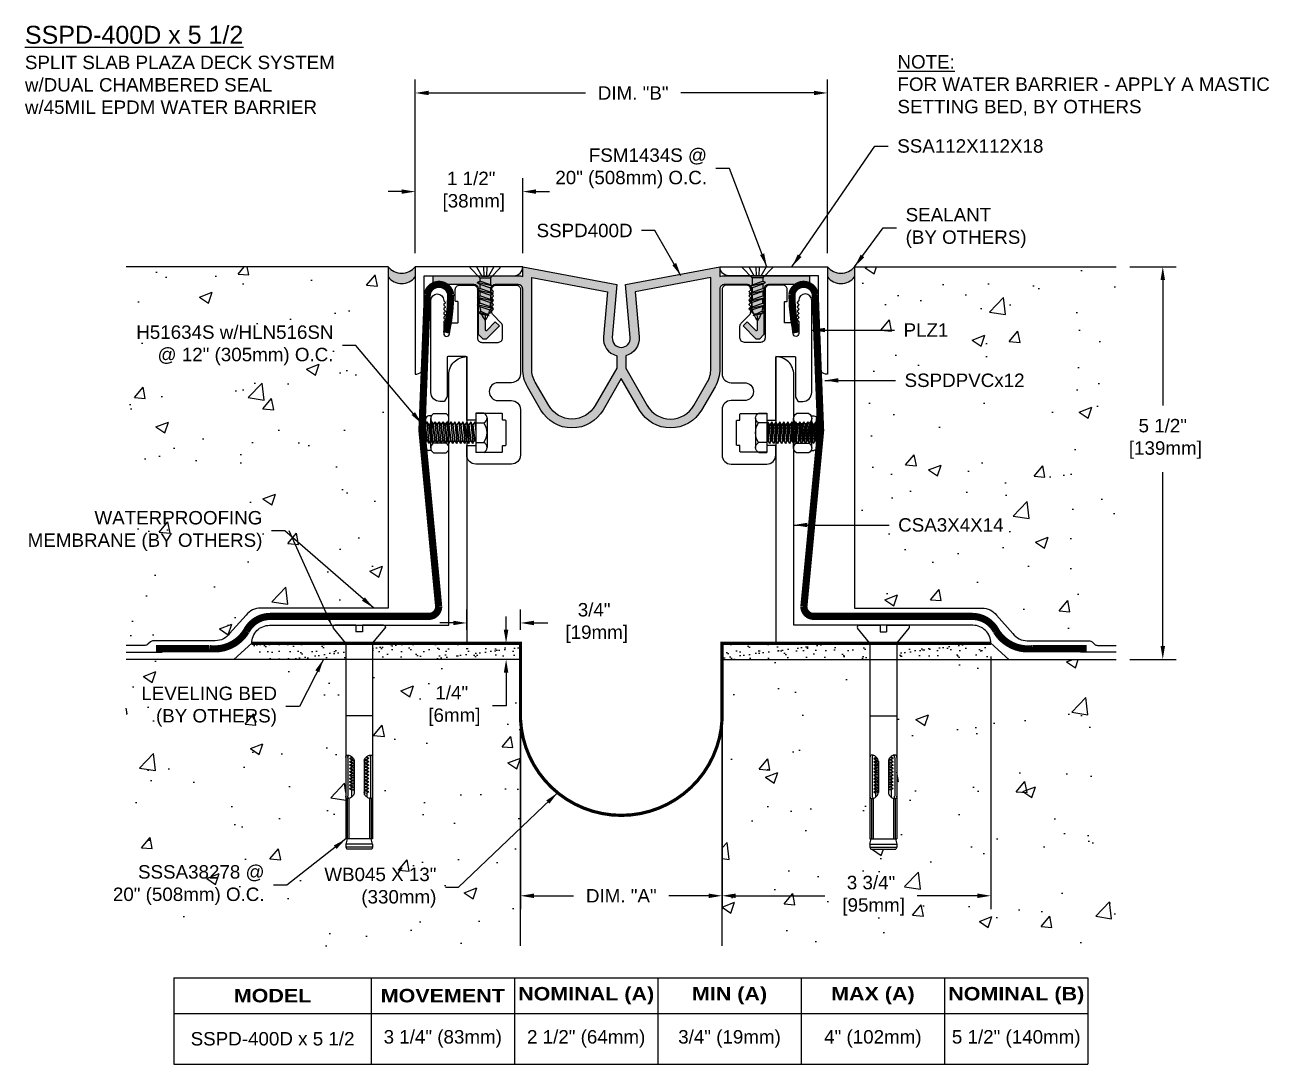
# Model space of a CAD drawing. Header units: inches. Extents: x 0.1 to 35.9, y 0 to 14.5.
# Drawn here: x 0.12 to 17.47, y 0 to 14.51 of the extents above; entities that cross this region are included whole.
import ezdxf

# ---------------------------------------------------------------- set-up
doc = ezdxf.new("R2010")
doc.units = ezdxf.units.IN
doc.header["$MEASUREMENT"] = 0
for name, color, linetype in [('Anchors', 4, 'Continuous'), ('Conditions', 1, 'Continuous'), ('Dimensions', 3, 'Continuous'), ('FBFlanges', 5, 'Continuous'), ('Fillers', 2, 'Continuous'), ('Metals', 7, 'Continuous'), ('TABLE', 1, 'Continuous'), ('Text', 2, 'Continuous')]:
    doc.layers.add(name, color=color, linetype=linetype)
doc.styles.add('ARIAL', font='arial.ttf')
doc.styles.add('Arial Bold', font='')
doc.styles.get('Arial Bold').set_extended_font_data('Arial Black')
doc.dimstyles.new('Arial', dxfattribs={"dimtxt": 0.1875, "dimasz": 0.1875, "dimexe": 0.1875, "dimexo": 0.1875, "dimgap": 0.1875, "dimtad": 0, "dimtih": 1, "dimtoh": 1, "dimdec": 4, "dimzin": 0, "dimdsep": 46, "dimlunit": 4, "dimtxsty": 'ARIAL', "dimcen": 0.1875, "dimadec": 0, "dimazin": 0, "dimtfac": 1, "dimtdec": 4, "dimtofl": 0, "dimtmove": 0, "dimatfit": 3, "dimfxl": 0, "dimfrac": 2, "dimtolj": 1, "dimtzin": 0, "dimarcsym": 0})
pattern_1 = [(37.5, (-3.29211, 1.60951), (-0.0062993, 0.1926824), [0, -0.152, 0, -0.17, 0, -0.1625]), (7.5, (-3.29211, 1.6095), (0.1769777, 0.2822146), [0, -0.082, 0, -0.137, 0, -0.0525]), (327.5, (-3.41511, 1.6095), (0.3114142, 0.0005659), [0, -0.05, 0, -0.18, 0, -0.235]), (317.5, (-3.41511, 1.6095), (0.3006127, 0.0877676), [0, -0.025, 0, -0.118, 0, -0.135])]
pattern_2 = [(50, (-3.2921, 1.6095), (1.79315, -0.15688), [0.1875, -2.0625]), (355, (-3.2921, 1.6095), (-0.34688, 1.88048), [0.15, -1.65]), (100.451, (-3.1427, 1.5964), (1.44627, 1.7236), [0.15935, -1.75286]), (46.184, (-3.2921, 2.1095), (2.6681, -0.4138), [0.28125, -3.09375]), (96.636, (-3.0698, 2.075), (2.33666, 2.4353), [0.23903, -2.62928]), (351.184, (-3.292, 2.1095), (2.33665, 2.4353), [0.225, -2.475]), (21, (-3.0421, 1.9845), (1.49227, -1.00655), [0.1875, -2.0625]), (326, (-3.0421, 1.9845), (0.60829, 1.81288), [0.15, -1.65]), (71.451, (-2.9178, 1.9006), (2.10056, 0.80633), [0.15935, -1.75286]), (37.5, (-3.2921, 1.6095), (0.0304, 0.832235), [0, -1.63, 0, -1.675, 0, -1.65625]), (7.5, (-3.2921, 1.6095), (0.657674, 0.98603), [0, -0.955, 0, -1.5925, 0, -0.63125]), (327.5, (-3.8496, 1.6095), (1.334556, -0.056387), [0, -0.625, 0, -1.95, 0, -2.5875]), (317.5, (-4.0996, 1.6095), (1.457965, 0.25026), [0, -0.8125, 0, -1.295, 0, -1.8375])]

# ---------------------------------------------------------------- blocks, each defined once
blk = doc.blocks.new('PLZ1')
blk.add_lwpolyline([(0.265, 0, -0.414214), (0.275, -0.01), (0.275, -0.56, 0.131652), (0.276, -0.565), (0.308, -0.62, 0.267949), (0.317, -0.625), (0.375, -0.625, 0.414214), (0.5, -0.5), (0.5, 0.785, 1), (0.32, 0.785, -0.198912), (0.317, 0.778), (0.301, 0.762, 0.414214), (0.301, 0.748), (0.317, 0.732, -0.198912), (0.32, 0.725, -0.198912), (0.317, 0.718), (0.301, 0.702, 0.414214), (0.301, 0.688), (0.317, 0.672, -0.198912), (0.32, 0.665, -0.198912), (0.317, 0.658), (0.301, 0.642, 0.414214), (0.301, 0.628), (0.317, 0.612, -0.198912), (0.32, 0.605, -0.198912), (0.317, 0.598), (0.301, 0.582, 0.414214), (0.301, 0.568), (0.317, 0.552, -0.198912), (0.32, 0.545, -0.198912), (0.317, 0.538), (0.301, 0.522, 0.414214), (0.301, 0.508), (0.317, 0.492, -0.198912), (0.32, 0.485), (0.32, 0.322, -0.93609), (0.24, 0.317), (0.221, 0.461, 0.376062), (0.211, 0.47), (0.13, 0.47, -0.414214), (0.12, 0.48), (0.12, 0.76, -0.414214), (0.13, 0.77), (0.15, 0.77, 0.414214), (0.16, 0.78), (0.16, 0.937, 0.414214), (0.097, 1), (-0.088, 1, 0.414214), (-0.15, 0.937), (-0.15, 0.262, -0.414214), (-0.213, 0.2), (-0.438, 0.2, -0.414214), (-0.5, 0.262), (-0.5, 0.424, -0.198912), (-0.482, 0.468), (-0.368, 0.582, 0.198912), (-0.35, 0.626), (-0.35, 0.637, 0.198912), (-0.353, 0.645), (-0.369, 0.66, -0.414214), (-0.369, 0.675), (-0.353, 0.69, 0.198912), (-0.35, 0.697, 0.198912), (-0.353, 0.705), (-0.369, 0.72, -0.414214), (-0.369, 0.735), (-0.353, 0.75, 0.198912), (-0.35, 0.757, 0.198912), (-0.353, 0.765), (-0.369, 0.78, -0.414214), (-0.369, 0.795), (-0.353, 0.81, 0.198912), (-0.35, 0.817, 0.198912), (-0.353, 0.825), (-0.369, 0.84, -0.414214), (-0.369, 0.855), (-0.353, 0.87, 0.198912), (-0.35, 0.877, 0.198912), (-0.353, 0.885), (-0.369, 0.9, -0.414214), (-0.369, 0.915), (-0.353, 0.93, 0.198912), (-0.35, 0.937, 0.414214), (-0.413, 1), (-0.688, 1, 0.414214), (-0.75, 0.937), (-0.75, -0.238, 0.414214), (-0.625, -0.363), (-0.438, -0.363, -1), (-0.438, -0.613), (-0.625, -0.613, 0.414214), (-0.75, -0.737), (-0.75, -1.375, 0.414214), (-0.625, -1.5), (-0.125, -1.5, 0.414214), (0, -1.375), (0, -1.248, 0.414214), (-0.01, -1.238), (-0.115, -1.238, 0.414214), (-0.125, -1.248), (-0.125, -1.323, -0.414214), (-0.135, -1.333), (-0.49, -1.333, -0.414214), (-0.5, -1.323), (-0.5, -1.248, 0.414214), (-0.51, -1.238), (-0.54, -1.238, -0.414214), (-0.55, -1.228), (-0.55, -0.898, -0.414214), (-0.54, -0.888), (-0.51, -0.888, 0.414214), (-0.5, -0.878), (-0.5, -0.803, -0.414214), (-0.49, -0.793), (-0.135, -0.793, -0.414214), (-0.125, -0.803), (-0.125, -0.878, 0.414214), (-0.115, -0.888), (-0.01, -0.888, 0.414214), (0, -0.878), (0, -0.01, -0.414214), (0.01, 0)], format="xyb", close=True)
blk = doc.blocks.new('SSPD400D')
h = blk.add_hatch(color=256)
h.paths.add_polyline_path([(0.125, 0.136), (0.06, 0.875), (1.375, 1.125), (1.375, 0.989, -0.085164), (1.437, 1), (2.625, 1), (2.625, 0.875), (2.054, 0.875, 0.414214), (1.991, 0.813), (1.991, 0.177), (1.929, 0.115), (1.884, 0.115), (1.701, 0.298), (1.758, 0.354), (1.875, 0.237, 0.668179), (1.901, 0.248), (1.901, 0.426, 0.421261), (1.861, 0.465, -0.421261), (1.821, 0.504), (1.821, 0.813, 0.414214), (1.759, 0.875), (1.437, 0.875, 0.414214), (1.375, 0.813), (1.375, -0.3, -0.131652), (1.308, -0.55), (1.121, -0.875, -0.577538), (0.254, -0.875), (0, -0.434), (-0.254, -0.875, -0.577538), (-1.121, -0.875), (-1.308, -0.55, -0.131652), (-1.375, -0.3), (-1.375, 0.813, 0.414214), (-1.438, 0.875), (-1.759, 0.875, 0.414214), (-1.821, 0.813), (-1.821, 0.504, -0.421261), (-1.861, 0.465, 0.421261), (-1.901, 0.426), (-1.901, 0.248, 0.668179), (-1.875, 0.237), (-1.758, 0.354), (-1.701, 0.298), (-1.884, 0.115), (-1.929, 0.115), (-1.991, 0.177), (-1.991, 0.813, 0.414214), (-2.054, 0.875), (-2.625, 0.875), (-2.625, 1), (-1.438, 1, -0.085164), (-1.375, 0.989), (-1.375, 1.125), (-0.06, 0.875), (-0.125, 0.136, 0.439955), (0, 0, 0.439955)])
h.paths.add_polyline_path([(-0.249, 0.147, 0.366501), (-0.063, -0.117), (-0.063, -0.292), (-0.363, -0.813, -0.57735), (-1.012, -0.813), (-1.2, -0.488, -0.131653), (-1.25, -0.3), (-1.25, 0.974), (-0.194, 0.773)], flags=16)
h.paths.add_polyline_path([(0.194, 0.773), (1.25, 0.974), (1.25, -0.3, -0.131653), (1.2, -0.488), (1.012, -0.813, -0.57735), (0.363, -0.813), (0.062, -0.292), (0.062, -0.117, 0.366501), (0.249, 0.147)], flags=16)
for points in [[(1.437, 1), (2.625, 1), (2.625, 0.875), (2.054, 0.875, 0.414214), (1.991, 0.813), (1.991, 0.177), (1.929, 0.115), (1.884, 0.115), (1.701, 0.298), (1.758, 0.354), (1.875, 0.237, 0.668179), (1.901, 0.248), (1.901, 0.426, 0.421261), (1.861, 0.465, -0.421261), (1.821, 0.504), (1.821, 0.813, 0.414214), (1.759, 0.875), (1.437, 0.875, 0.414214), (1.375, 0.813), (1.375, -0.3, -0.131652), (1.308, -0.55), (1.121, -0.875, -0.577538), (0.254, -0.875), (0, -0.434), (-0.254, -0.875, -0.577538), (-1.121, -0.875), (-1.308, -0.55, -0.131652), (-1.375, -0.3), (-1.375, 0.813, 0.414214), (-1.438, 0.875), (-1.759, 0.875, 0.414214), (-1.821, 0.813), (-1.821, 0.504, -0.421261), (-1.861, 0.465, 0.421261), (-1.901, 0.426), (-1.901, 0.248, 0.668179), (-1.875, 0.237), (-1.758, 0.354), (-1.701, 0.298), (-1.884, 0.115), (-1.929, 0.115), (-1.991, 0.177), (-1.991, 0.813, 0.414214), (-2.054, 0.875), (-2.625, 0.875), (-2.625, 1), (-1.438, 1, -0.085164), (-1.375, 0.989), (-1.375, 1.125), (-0.06, 0.875), (-0.125, 0.136, 0.439955), (0, 0, 0.439955), (0.125, 0.136), (0.06, 0.875), (1.375, 1.125), (1.375, 0.989, -0.085164)], [(-1.012, -0.813), (-1.2, -0.488, -0.131653), (-1.25, -0.3), (-1.25, 0.974), (-0.194, 0.773), (-0.249, 0.147, 0.366501), (-0.063, -0.117), (-0.063, -0.292), (-0.363, -0.813, -0.57735)], [(1.25, 0.974), (0.194, 0.773), (0.249, 0.147, -0.366501), (0.062, -0.117), (0.062, -0.292), (0.363, -0.813, 0.57735), (1.012, -0.813), (1.2, -0.488, 0.131653), (1.25, -0.3)]]:
    blk.add_lwpolyline(points, format="xyb", close=True)
blk = doc.blocks.new('*D9')
at = {"layer": 'Defpoints', "color": 0}
for p in [(5.561, 12.179), (5.561, 11.13), (7.061, 11.13)]:
    blk.add_point(p, dxfattribs=at)
at = {"layer": 'Dimensions', "color": 0, "lineweight": -2}
for p, q in [((5.561, 11.318), (5.561, 12.366)), ((7.061, 11.318), (7.061, 12.366)), ((5.373, 12.179), (5.186, 12.179)), ((7.248, 12.179), (7.436, 12.179))]:
    blk.add_line(p, q, dxfattribs=at)
at = {"layer": 'Dimensions', "color": 0}
for points in [[(5.373, 12.21), (5.373, 12.148), (5.561, 12.179)], [(7.248, 12.21), (7.248, 12.148), (7.061, 12.179)]]:
    blk.add_solid(points, dxfattribs=at)
at = {"layer": 'Dimensions', "color": 0, "insert": (6.342, 12.179), "char_height": 0.1875, "attachment_point": 5, "style": 'ARIAL'}
blk.add_mtext('\\A1;1 1/2"\\P [38mm]', dxfattribs=at)
blk = doc.blocks.new('SSSA38278')
for p, q in [((-0.341, 0), (-0.045, 0)), ((-0.045, 0), (-0.045, -0.09)), ((0.045, 0), (0.341, 0)), ((0.045, 0), (0.045, -0.09)), ((-0.191, -0.246), (-0.36, -0.039)), ((-0.045, -0.09), (0.045, -0.09)), ((0.191, -0.246), (0.36, -0.039)), ((-0.187, -0.256), (-0.187, -2.982)), ((0.188, -0.256), (0.188, -2.982)), ((-0.187, -1.262), (0.188, -1.262)), ((-0.157, -1.843), (-0.157, -2.387)), ((-0.135, -1.857), (-0.108, -1.84)), ((-0.135, -1.857), (-0.089, -1.849)), ((-0.135, -1.857), (-0.108, -1.873)), ((-0.135, -1.904), (-0.108, -1.887)), ((-0.135, -1.904), (-0.071, -1.893)), ((-0.135, -1.904), (-0.108, -1.92)), ((-0.108, -1.83), (-0.108, -1.84)), ((-0.108, -1.84), (-0.098, -1.838)), ((-0.078, -1.867), (-0.108, -1.873)), ((-0.108, -1.873), (-0.108, -1.887)), ((-0.108, -1.887), (-0.073, -1.88)), ((-0.07, -1.896), (-0.07, -2.334)), ((0.071, -1.895), (0.108, -1.887)), ((0.071, -1.896), (0.071, -2.334)), ((0.071, -1.915), (0.135, -1.904)), ((0.071, -1.915), (0.135, -1.904)), ((0.108, -1.873), (0.072, -1.881)), ((0.078, -1.867), (0.135, -1.857)), ((0.093, -1.844), (0.108, -1.84)), ((0.108, -1.83), (0.108, -1.84)), ((0.135, -1.857), (0.108, -1.84)), ((0.135, -1.857), (0.108, -1.873)), ((0.108, -1.873), (0.108, -1.887)), ((0.135, -1.904), (0.108, -1.887)), ((0.135, -1.904), (0.108, -1.92)), ((0.158, -1.843), (0.158, -2.387)), ((-0.135, -1.951), (-0.108, -1.934)), ((-0.135, -1.951), (-0.07, -1.94)), ((-0.135, -1.951), (-0.108, -1.967)), ((-0.135, -1.998), (-0.108, -1.981)), ((-0.135, -1.998), (-0.07, -1.986)), ((-0.135, -1.998), (-0.108, -2.014)), ((-0.135, -2.044), (-0.108, -2.028)), ((-0.135, -2.044), (-0.07, -2.033)), ((-0.135, -2.044), (-0.108, -2.061)), ((-0.135, -2.091), (-0.108, -2.075)), ((-0.135, -2.091), (-0.07, -2.08)), ((-0.07, -1.912), (-0.108, -1.92)), ((-0.108, -1.92), (-0.108, -1.934)), ((-0.108, -1.934), (-0.07, -1.926)), ((-0.07, -1.959), (-0.108, -1.967)), ((-0.108, -1.967), (-0.108, -1.981)), ((-0.108, -1.981), (-0.07, -1.973)), ((-0.07, -2.006), (-0.108, -2.014)), ((-0.108, -2.014), (-0.108, -2.028)), ((-0.108, -2.028), (-0.07, -2.02)), ((-0.07, -2.053), (-0.108, -2.061)), ((-0.108, -2.061), (-0.108, -2.075)), ((-0.108, -2.075), (-0.07, -2.067)), ((0.108, -1.92), (0.071, -1.928)), ((0.071, -1.942), (0.108, -1.934)), ((0.071, -1.962), (0.135, -1.951)), ((0.108, -1.967), (0.071, -1.975)), ((0.071, -1.989), (0.108, -1.981)), ((0.071, -2.009), (0.135, -1.998)), ((0.108, -2.014), (0.071, -2.022)), ((0.071, -2.036), (0.108, -2.028)), ((0.071, -2.056), (0.135, -2.044)), ((0.108, -2.061), (0.071, -2.069)), ((0.071, -2.083), (0.108, -2.075)), ((0.108, -1.92), (0.108, -1.934)), ((0.135, -1.951), (0.108, -1.934)), ((0.135, -1.951), (0.108, -1.967)), ((0.108, -1.967), (0.108, -1.981)), ((0.135, -1.998), (0.108, -1.981)), ((0.135, -1.998), (0.108, -2.014)), ((0.108, -2.014), (0.108, -2.028)), ((0.135, -2.044), (0.108, -2.028)), ((0.135, -2.044), (0.108, -2.061)), ((0.108, -2.061), (0.108, -2.075)), ((0.135, -2.091), (0.108, -2.075)), ((-0.135, -2.091), (-0.108, -2.108)), ((-0.135, -2.138), (-0.108, -2.122)), ((-0.135, -2.138), (-0.07, -2.127)), ((-0.135, -2.138), (-0.108, -2.155)), ((-0.135, -2.185), (-0.108, -2.169)), ((-0.135, -2.185), (-0.07, -2.174)), ((-0.135, -2.185), (-0.108, -2.202)), ((-0.135, -2.232), (-0.108, -2.215)), ((-0.135, -2.232), (-0.07, -2.221)), ((-0.135, -2.232), (-0.108, -2.248)), ((-0.07, -2.1), (-0.108, -2.108)), ((-0.108, -2.108), (-0.108, -2.122)), ((-0.108, -2.122), (-0.07, -2.114)), ((-0.07, -2.147), (-0.108, -2.155)), ((-0.108, -2.155), (-0.108, -2.169)), ((-0.108, -2.169), (-0.07, -2.16)), ((-0.07, -2.193), (-0.108, -2.202)), ((-0.108, -2.202), (-0.108, -2.215)), ((-0.108, -2.215), (-0.07, -2.207)), ((-0.07, -2.24), (-0.108, -2.248)), ((-0.108, -2.248), (-0.108, -2.262)), ((-0.108, -2.262), (-0.07, -2.254)), ((0.071, -2.103), (0.135, -2.091)), ((0.108, -2.108), (0.071, -2.116)), ((0.071, -2.13), (0.108, -2.122)), ((0.071, -2.149), (0.135, -2.138)), ((0.108, -2.155), (0.071, -2.163)), ((0.071, -2.177), (0.108, -2.169)), ((0.071, -2.196), (0.135, -2.185)), ((0.108, -2.202), (0.071, -2.21)), ((0.071, -2.224), (0.108, -2.215)), ((0.071, -2.243), (0.135, -2.232)), ((0.108, -2.248), (0.071, -2.257)), ((0.135, -2.091), (0.108, -2.108)), ((0.108, -2.108), (0.108, -2.122)), ((0.135, -2.138), (0.108, -2.122)), ((0.135, -2.138), (0.108, -2.155)), ((0.108, -2.155), (0.108, -2.169)), ((0.135, -2.185), (0.108, -2.169)), ((0.135, -2.185), (0.108, -2.202)), ((0.108, -2.202), (0.108, -2.215)), ((0.135, -2.232), (0.108, -2.215)), ((0.135, -2.232), (0.108, -2.248)), ((0.108, -2.248), (0.108, -2.262)), ((-0.166, -2.42), (-0.166, -2.982)), ((-0.143, -2.42), (-0.143, -2.982)), ((-0.135, -2.279), (-0.108, -2.262)), ((-0.135, -2.279), (-0.07, -2.268)), ((-0.135, -2.279), (-0.108, -2.295)), ((-0.135, -2.326), (-0.108, -2.309)), ((-0.135, -2.326), (-0.07, -2.315)), ((-0.135, -2.326), (-0.108, -2.342)), ((-0.07, -2.287), (-0.108, -2.295)), ((-0.108, -2.295), (-0.108, -2.309)), ((-0.108, -2.309), (-0.07, -2.301)), ((-0.07, -2.334), (-0.108, -2.342)), ((-0.108, -2.342), (-0.108, -2.401)), ((0.071, -2.27), (0.108, -2.262)), ((0.071, -2.29), (0.135, -2.279)), ((0.108, -2.295), (0.071, -2.303)), ((0.135, -2.279), (0.108, -2.262)), ((0.135, -2.279), (0.108, -2.295)), ((0.108, -2.295), (0.108, -2.401)), ((0.143, -2.42), (0.143, -2.982)), ((0.166, -2.42), (0.166, -2.982)), ((-0.187, -3.053), (-0.168, -2.982)), ((-0.187, -2.982), (0.188, -2.982)), ((-0.187, -3.053), (0.188, -3.053)), ((-0.187, -3.053), (-0.187, -3.099)), ((-0.187, -3.099), (0.188, -3.099)), ((-0.187, -3.099), (-0.174, -3.123)), ((-0.174, -3.123), (0.174, -3.123)), ((0.168, -2.982), (0.188, -3.053)), ((0.188, -3.099), (0.174, -3.123)), ((0.188, -3.053), (0.188, -3.099))]:
    blk.add_line(p, q)
for centre, radius, start, end in [((-0.341, -0.024), 0.0239, 90, 219.032), ((0.341, -0.024), 0.0239, 320.968, 90), ((-0.202, -0.256), 0.015, 0, 39.1666), ((0.203, -0.256), 0.015, 140.8334, 180), ((-0.159, -1.839), 0.0276, 135, 168.9394), ((-0.135, -1.843), 0.0524, 168.9394, 180), ((-0.159, -1.839), 0.0276, 101.0606, 135), ((-0.155, -1.863), 0.0524, 76.6123, 101.0606), ((-0.129, -1.839), 0.0276, 135, 168.9394), ((-0.105, -1.843), 0.0524, 168.9394, 180), ((-0.129, -1.839), 0.0276, 110.9085, 135), ((-0.161, -1.888), 0.0783, 59.3028, 76.6123), ((-0.179, -1.919), 0.114, 45, 59.3028), ((-0.179, -1.919), 0.114, 30.6972, 45), ((-0.148, -1.901), 0.0783, 13.3877, 30.6972), ((-0.123, -1.895), 0.0524, 358.2993, 13.3877), ((0.123, -1.895), 0.0524, 166.6123, 181.7007), ((0.148, -1.901), 0.0783, 149.3028, 166.6123), ((0.179, -1.919), 0.114, 135, 149.3028), ((0.179, -1.919), 0.114, 120.6972, 135), ((0.161, -1.888), 0.0783, 103.3877, 120.6972), ((0.129, -1.839), 0.0276, 45, 69.0915), ((0.155, -1.863), 0.0524, 78.9394, 103.3877), ((0.129, -1.839), 0.0276, 11.0606, 45), ((0.105, -1.843), 0.0524, 360, 11.0606), ((0.159, -1.839), 0.0276, 45, 78.9394), ((0.159, -1.839), 0.0276, 11.0606, 45), ((0.135, -1.843), 0.0524, 0, 11.0606), ((-0.135, -2.387), 0.0524, 180, 191.0606), ((-0.159, -2.392), 0.0276, 191.0606, 225), ((-0.159, -2.392), 0.0276, 225, 258.9394), ((-0.155, -2.367), 0.0524, 258.9394, 283.3877), ((-0.105, -2.387), 0.0524, 180, 191.0606), ((-0.129, -2.392), 0.0276, 191.0606, 225), ((-0.129, -2.392), 0.0276, 225, 249.0915), ((-0.161, -2.342), 0.0783, 283.3877, 300.6972), ((-0.179, -2.311), 0.114, 300.6972, 315), ((-0.179, -2.311), 0.114, 315, 329.3028), ((-0.148, -2.329), 0.0783, 329.3028, 346.6123), ((-0.123, -2.335), 0.0524, 346.6123, 1.7007), ((0.123, -2.335), 0.0524, 178.2993, 193.3877), ((0.148, -2.329), 0.0783, 193.3877, 210.6972), ((0.179, -2.311), 0.114, 210.6972, 225), ((0.179, -2.311), 0.114, 225, 239.3028), ((0.161, -2.342), 0.0783, 239.3028, 256.6123), ((0.129, -2.392), 0.0276, 290.9085, 315), ((0.155, -2.367), 0.0524, 256.6123, 281.0606), ((0.129, -2.392), 0.0276, 315, 348.9394), ((0.105, -2.387), 0.0524, 348.9394, 0), ((0.159, -2.392), 0.0276, 281.0606, 315), ((0.159, -2.392), 0.0276, 315, 348.9394), ((0.135, -2.387), 0.0524, 348.9394, 360)]:
    blk.add_arc(centre, radius, start, end)
blk = doc.blocks.new('*D10')
at = {"layer": 'Defpoints', "color": 0}
for p in [(11.311, 13.556), (5.561, 11.13), (11.311, 11.13)]:
    blk.add_point(p, dxfattribs=at)
at = {"layer": 'Dimensions', "color": 0, "lineweight": -2}
for p, q in [((5.561, 11.318), (5.561, 13.743)), ((11.311, 11.318), (11.311, 13.743)), ((5.748, 13.556), (7.938, 13.556)), ((11.123, 13.556), (9.267, 13.556))]:
    blk.add_line(p, q, dxfattribs=at)
at = {"layer": 'Dimensions', "color": 0}
for points in [[(5.748, 13.587), (5.748, 13.525), (5.561, 13.556)], [(11.123, 13.587), (11.123, 13.525), (11.311, 13.556)]]:
    blk.add_solid(points, dxfattribs=at)
at = {"layer": 'Dimensions', "color": 0, "insert": (8.602, 13.556), "char_height": 0.1875, "attachment_point": 5, "style": 'ARIAL'}
blk.add_mtext('\\A1;DIM. "B"', dxfattribs=at)
blk = doc.blocks.new('*D11')
at = {"layer": 'Defpoints', "color": 0}
for p in [(7.03, 5.027), (9.842, 5.027), (9.842, 2.35)]:
    blk.add_point(p, dxfattribs=at)
at = {"layer": 'Dimensions', "color": 0, "lineweight": -2}
for p, q in [((7.03, 4.84), (7.03, 2.162)), ((9.842, 4.84), (9.842, 2.162)), ((7.217, 2.35), (7.771, 2.35)), ((9.655, 2.35), (9.1, 2.35))]:
    blk.add_line(p, q, dxfattribs=at)
at = {"layer": 'Dimensions', "color": 0}
for points in [[(7.217, 2.381), (7.217, 2.318), (7.03, 2.35)], [(9.655, 2.381), (9.655, 2.318), (9.842, 2.35)]]:
    blk.add_solid(points, dxfattribs=at)
at = {"layer": 'Dimensions', "color": 0, "insert": (8.436, 2.35), "char_height": 0.1875, "attachment_point": 5, "style": 'ARIAL'}
blk.add_mtext('\\A1;DIM. "A"', dxfattribs=at)
blk = doc.blocks.new('*D14')
at = {"layer": 'Defpoints', "color": 0}
for p in [(6.829, 5.875), (7.03, 5.875), (7.03, 5.65)]:
    blk.add_point(p, dxfattribs=at)
at = {"layer": 'Dimensions', "color": 0, "lineweight": -2}
for p, q in [((6.829, 6.063), (6.829, 6.25)), ((6.842, 5.875), (6.641, 5.875)), ((6.842, 5.65), (6.641, 5.65)), ((6.829, 5.463), (6.829, 5)), ((6.829, 5), (6.641, 5))]:
    blk.add_line(p, q, dxfattribs=at)
at = {"layer": 'Dimensions', "color": 0}
for points in [[(6.797, 6.063), (6.86, 6.063), (6.829, 5.875)], [(6.797, 5.463), (6.86, 5.463), (6.829, 5.65)]]:
    blk.add_solid(points, dxfattribs=at)
at = {"layer": 'Dimensions', "color": 0, "insert": (6.071, 5), "char_height": 0.1875, "attachment_point": 5, "style": 'ARIAL'}
blk.add_mtext('\\A1;1/4"\\P [6mm]', dxfattribs=at)
blk = doc.blocks.new('*D12')
at = {"layer": 'Defpoints', "color": 0}
for p in [(6.28, 6.158), (6.28, 5.875), (7.03, 5.875)]:
    blk.add_point(p, dxfattribs=at)
at = {"layer": 'Dimensions', "color": 0, "lineweight": -2}
for p, q in [((6.28, 6.063), (6.28, 6.345)), ((7.03, 6.063), (7.03, 6.345)), ((6.092, 6.158), (5.905, 6.158)), ((7.217, 6.158), (7.413, 6.158))]:
    blk.add_line(p, q, dxfattribs=at)
at = {"layer": 'Dimensions', "color": 0}
for points in [[(6.092, 6.189), (6.092, 6.127), (6.28, 6.158)], [(7.217, 6.189), (7.217, 6.127), (7.03, 6.158)]]:
    blk.add_solid(points, dxfattribs=at)
at = {"layer": 'Dimensions', "color": 0, "insert": (8.057, 6.158), "char_height": 0.1875, "attachment_point": 5, "style": 'ARIAL'}
blk.add_mtext('\\A1;3/4"\\P [19mm]', dxfattribs=at)
blk = doc.blocks.new('*D15')
at = {"layer": 'Defpoints', "color": 0}
for p in [(13.592, 5.875), (9.842, 5.65), (13.592, 2.35)]:
    blk.add_point(p, dxfattribs=at)
at = {"layer": 'Dimensions', "color": 0, "lineweight": -2}
for p, q in [((13.592, 5.688), (13.592, 2.162)), ((9.842, 5.463), (9.842, 2.162)), ((10.03, 2.35), (11.277, 2.35)), ((13.405, 2.35), (12.563, 2.35))]:
    blk.add_line(p, q, dxfattribs=at)
at = {"layer": 'Dimensions', "color": 0}
for points in [[(10.03, 2.381), (10.03, 2.318), (9.842, 2.35)], [(13.405, 2.381), (13.405, 2.318), (13.592, 2.35)]]:
    blk.add_solid(points, dxfattribs=at)
at = {"layer": 'Dimensions', "color": 0, "insert": (11.92, 2.35), "char_height": 0.1875, "attachment_point": 5, "style": 'ARIAL'}
blk.add_mtext('\\A1;3 3/4"\\P [95mm]', dxfattribs=at)
blk = doc.blocks.new('*D16')
at = {"layer": 'Defpoints', "color": 0}
for p in [(15.342, 11.13), (15.342, 5.65), (15.99, 5.65)]:
    blk.add_point(p, dxfattribs=at)
at = {"layer": 'Dimensions', "color": 0, "lineweight": -2}
for p, q in [((15.53, 11.13), (16.178, 11.13)), ((15.99, 10.943), (15.99, 9.193)), ((15.99, 5.838), (15.99, 8.262)), ((15.53, 5.65), (16.178, 5.65))]:
    blk.add_line(p, q, dxfattribs=at)
at = {"layer": 'Dimensions', "color": 0}
for points in [[(15.959, 10.943), (16.022, 10.943), (15.99, 11.13)], [(15.959, 5.838), (16.022, 5.838), (15.99, 5.65)]]:
    blk.add_solid(points, dxfattribs=at)
at = {"layer": 'Dimensions', "color": 0, "insert": (15.99, 8.728), "char_height": 0.1875, "attachment_point": 5, "style": 'ARIAL'}
blk.add_mtext('\\A1;5 1/2"\\P [139mm]', dxfattribs=at)
blk = doc.blocks.new('CSA3X4X14')
blk.add_lwpolyline([(0.25, 3.75, 0.414214), (0, 4), (0, 0), (3, 0, 0.414214), (2.75, 0.25), (0.25, 0.25)], format="xyb", close=True)
blk = doc.blocks.new('SSA112X112X18')
blk.add_lwpolyline([(0, 0), (-1.5, 0), (-1.5, -1.5, 0.414214), (-1.375, -1.375), (-1.375, -0.125), (-0.125, -0.125, 0.414214)], format="xyb", close=True)
blk = doc.blocks.new('FSM1434S')
for p, q in [((0.202, 0), (-0.202, 0)), ((-0.122, 0), (-0.046, -0.132)), ((-0.024, 0), (-0.019, -0.132)), ((0.024, 0), (0.019, -0.132)), ((0.122, 0), (0.046, -0.132)), ((-0.209, -0.016), (-0.075, -0.154)), ((-0.075, -0.154), (0.075, -0.154)), ((-0.075, -0.154), (-0.075, -0.2)), ((-0.046, -0.132), (0.046, -0.132)), ((0.209, -0.016), (0.075, -0.154)), ((0.075, -0.154), (0.075, -0.251)), ((-0.112, -0.221), (-0.075, -0.2)), ((0.113, -0.273), (-0.112, -0.221)), ((-0.112, -0.221), (-0.075, -0.243)), ((-0.112, -0.325), (-0.075, -0.303)), ((0.113, -0.376), (-0.112, -0.325)), ((-0.112, -0.325), (-0.075, -0.346)), ((0.075, -0.251), (-0.075, -0.2)), ((-0.075, -0.243), (-0.075, -0.246)), ((-0.075, -0.243), (-0.075, -0.303)), ((-0.075, -0.243), (0.075, -0.295)), ((0.075, -0.354), (-0.075, -0.303)), ((-0.075, -0.346), (0.075, -0.398)), ((-0.075, -0.346), (-0.075, -0.406)), ((0.113, -0.273), (0.075, -0.251)), ((0.113, -0.273), (0.075, -0.295)), ((0.075, -0.295), (0.075, -0.298)), ((0.075, -0.295), (0.075, -0.354)), ((-0.112, -0.428), (-0.075, -0.406)), ((0.113, -0.479), (-0.112, -0.428)), ((-0.112, -0.428), (-0.075, -0.449)), ((-0.112, -0.531), (-0.075, -0.509)), ((0.075, -0.458), (-0.075, -0.406)), ((-0.075, -0.509), (-0.075, -0.449)), ((-0.075, -0.449), (0.075, -0.501)), ((0.073, -0.56), (-0.075, -0.509)), ((0.113, -0.376), (0.075, -0.354)), ((0.113, -0.376), (0.075, -0.398)), ((0.075, -0.398), (0.075, -0.458)), ((0.113, -0.479), (0.075, -0.458)), ((0.113, -0.479), (0.075, -0.501)), ((0.075, -0.524), (0.075, -0.501)), ((0.105, -0.581), (-0.112, -0.531)), ((-0.112, -0.531), (-0.075, -0.553)), ((-0.089, -0.64), (-0.063, -0.619)), ((0.058, -0.681), (-0.089, -0.64)), ((-0.089, -0.64), (-0.051, -0.661)), ((-0.075, -0.553), (0.067, -0.602)), ((0.058, -0.681), (-0.063, -0.619)), ((-0.051, -0.661), (0.058, -0.681)), ((0.105, -0.581), (0.067, -0.602)), ((0.105, -0.581), (0.073, -0.56))]:
    blk.add_line(p, q)
for centre, radius, start, end in [((-0.202, -0.01), 0.0096, 90, 224.3206), ((0.202, -0.01), 0.0096, 315.6794, 90), ((0.298, -0.526), 0.373, 184.1974, 194.4309), ((0.298, -0.526), 0.373, 201.2487, 216.9667), ((-0.298, -0.526), 0.373, 323.0333, 335.8104), ((-0.298, -0.526), 0.373, 336.5004, 348.2654), ((-0.298, -0.526), 0.373, 354.6624, 0.1882)]:
    blk.add_arc(centre, radius, start, end)
blk = doc.blocks.new('Sealant')
blk.add_hatch(color=253).paths.add_polyline_path([(0, -0.143), (0, 0, -0.481905), (-0.378, 0), (-0.378, -0.143, 0.481905)])
for centre in [(-0.189, 0.151), (-0.189, 0.008)]:
    blk.add_arc(centre, 0.242, 218.5407, 321.4593)
blk = doc.blocks.new('HLN516SN')
for p, q in [((-0.274, 0.213), (-0.274, 0.04)), ((-0.242, 0.244), (-0.242, 0.283)), ((-0.205, 0.32), (0.205, 0.32)), ((-0.205, 0.253), (0.205, 0.253)), ((-0.137, 0.04), (-0.137, 0.213)), ((0.137, 0.04), (0.137, 0.213)), ((0.242, 0.244), (0.242, 0.283)), ((0.274, 0.213), (0.274, 0.04)), ((-0.205, 0), (0.205, 0))]:
    blk.add_line(p, q)
for centre, radius, start, end in [((-0.205, 0.175), 0.0783, 29.0208, 150.9792), ((-0.205, 0.283), 0.037, 90, 180), ((0, 0.001), 0.253, 57.1911, 122.8089), ((0.205, 0.175), 0.0783, 29.0208, 150.9792), ((0.205, 0.283), 0.037, 0, 90), ((-0.205, 0.078), 0.0783, 209.0208, 330.9792), ((0, 0.253), 0.253, 237.1911, 302.8089), ((0.205, 0.078), 0.0783, 209.0208, 330.9792)]:
    blk.add_arc(centre, radius, start, end)
blk = doc.blocks.new('H51634S')
for p, q in [((-0.275, 0.114), (-0.275, 0)), ((-0.275, 0), (0.275, 0)), ((-0.206, 0.158), (0.206, 0.158)), ((-0.15, -0.013), (-0.127, 0)), ((-0.15, -0.013), (-0.008, 0)), ((-0.138, 0), (-0.138, 0.114)), ((0.124, 0), (0.113, -0.007)), ((0.137, 0), (0.137, 0.114)), ((0.275, 0.114), (0.275, 0)), ((-0.15, -0.013), (-0.113, -0.034)), ((-0.15, -0.069), (0.15, -0.041)), ((-0.15, -0.069), (-0.113, -0.047)), ((-0.15, -0.069), (-0.113, -0.09)), ((-0.15, -0.124), (0.15, -0.096)), ((-0.15, -0.124), (-0.113, -0.103)), ((-0.15, -0.124), (-0.113, -0.145)), ((-0.15, -0.18), (0.15, -0.152)), ((-0.15, -0.18), (-0.113, -0.159)), ((0.113, -0.007), (-0.113, -0.034)), ((-0.113, -0.047), (0.113, -0.02)), ((-0.113, -0.047), (-0.113, -0.034)), ((0.113, -0.062), (-0.113, -0.09)), ((-0.113, -0.103), (0.113, -0.075)), ((-0.113, -0.103), (-0.113, -0.09)), ((0.113, -0.118), (-0.113, -0.145)), ((-0.113, -0.159), (0.113, -0.131)), ((-0.113, -0.159), (-0.113, -0.145)), ((0.113, -0.173), (-0.113, -0.201)), ((0.113, -0.02), (0.113, -0.007)), ((0.15, -0.041), (0.113, -0.02)), ((0.15, -0.041), (0.113, -0.062)), ((0.113, -0.075), (0.113, -0.062)), ((0.15, -0.096), (0.113, -0.075)), ((0.15, -0.096), (0.113, -0.118)), ((0.113, -0.131), (0.113, -0.118)), ((0.15, -0.152), (0.113, -0.131)), ((0.15, -0.152), (0.113, -0.173)), ((0.113, -0.186), (0.113, -0.173)), ((-0.15, -0.18), (-0.113, -0.201)), ((-0.15, -0.235), (0.15, -0.208)), ((-0.15, -0.235), (-0.113, -0.214)), ((-0.15, -0.235), (-0.113, -0.257)), ((-0.15, -0.291), (0.15, -0.263)), ((-0.15, -0.291), (-0.113, -0.27)), ((-0.15, -0.291), (-0.113, -0.312)), ((-0.15, -0.346), (0.15, -0.319)), ((-0.15, -0.346), (-0.113, -0.325)), ((-0.15, -0.346), (-0.113, -0.368)), ((-0.113, -0.214), (0.113, -0.186)), ((-0.113, -0.214), (-0.113, -0.201)), ((0.113, -0.229), (-0.113, -0.257)), ((-0.113, -0.27), (0.113, -0.242)), ((-0.113, -0.27), (-0.113, -0.257)), ((0.113, -0.284), (-0.113, -0.312)), ((-0.113, -0.325), (0.113, -0.297)), ((-0.113, -0.325), (-0.113, -0.312)), ((0.113, -0.34), (-0.113, -0.368)), ((0.15, -0.208), (0.113, -0.186)), ((0.15, -0.208), (0.113, -0.229)), ((0.113, -0.242), (0.113, -0.229)), ((0.15, -0.263), (0.113, -0.242)), ((0.15, -0.263), (0.113, -0.284)), ((0.113, -0.297), (0.113, -0.284)), ((0.15, -0.319), (0.113, -0.297)), ((0.15, -0.319), (0.113, -0.34)), ((0.113, -0.353), (0.113, -0.34)), ((-0.15, -0.402), (0.15, -0.374)), ((-0.15, -0.402), (-0.113, -0.381)), ((-0.15, -0.402), (-0.113, -0.423)), ((-0.15, -0.458), (0.15, -0.43)), ((-0.15, -0.458), (-0.113, -0.436)), ((-0.15, -0.458), (-0.113, -0.479)), ((-0.15, -0.513), (0.15, -0.485)), ((-0.15, -0.513), (-0.113, -0.492)), ((-0.15, -0.513), (-0.113, -0.534)), ((-0.113, -0.381), (0.113, -0.353)), ((-0.113, -0.381), (-0.113, -0.368)), ((0.113, -0.395), (-0.113, -0.423)), ((-0.113, -0.436), (0.113, -0.409)), ((-0.113, -0.436), (-0.113, -0.423)), ((0.113, -0.451), (-0.113, -0.479)), ((-0.113, -0.492), (0.113, -0.464)), ((-0.113, -0.492), (-0.113, -0.479)), ((0.113, -0.507), (-0.113, -0.534)), ((-0.113, -0.547), (0.113, -0.52)), ((0.15, -0.374), (0.113, -0.353)), ((0.15, -0.374), (0.113, -0.395)), ((0.113, -0.409), (0.113, -0.395)), ((0.15, -0.43), (0.113, -0.409)), ((0.15, -0.43), (0.113, -0.451)), ((0.113, -0.464), (0.113, -0.451)), ((0.15, -0.485), (0.113, -0.464)), ((0.15, -0.485), (0.113, -0.507)), ((0.113, -0.52), (0.113, -0.507)), ((0.15, -0.541), (0.113, -0.52)), ((-0.15, -0.569), (0.15, -0.541)), ((-0.15, -0.569), (-0.113, -0.547)), ((-0.15, -0.569), (-0.113, -0.59)), ((-0.15, -0.624), (0.15, -0.596)), ((-0.15, -0.624), (-0.113, -0.603)), ((-0.15, -0.624), (-0.113, -0.645)), ((-0.15, -0.68), (0.15, -0.652)), ((-0.15, -0.68), (-0.113, -0.659)), ((-0.15, -0.68), (-0.113, -0.701)), ((-0.113, -0.547), (-0.113, -0.534)), ((0.113, -0.562), (-0.113, -0.59)), ((-0.113, -0.603), (0.113, -0.575)), ((-0.113, -0.603), (-0.113, -0.59)), ((0.113, -0.618), (-0.113, -0.645)), ((-0.113, -0.659), (0.113, -0.631)), ((-0.113, -0.659), (-0.113, -0.645)), ((0.113, -0.673), (-0.113, -0.701)), ((-0.113, -0.714), (0.113, -0.686)), ((0.15, -0.541), (0.113, -0.562)), ((0.113, -0.575), (0.113, -0.562)), ((0.15, -0.596), (0.113, -0.575)), ((0.15, -0.596), (0.113, -0.618)), ((0.113, -0.631), (0.113, -0.618)), ((0.15, -0.652), (0.113, -0.631)), ((0.15, -0.652), (0.113, -0.673)), ((0.113, -0.686), (0.113, -0.673)), ((0.15, -0.708), (0.113, -0.686)), ((-0.15, -0.735), (0.15, -0.708)), ((-0.15, -0.735), (-0.113, -0.714)), ((-0.15, -0.735), (-0.124, -0.75)), ((-0.124, -0.75), (0.06, -0.75)), ((-0.113, -0.714), (-0.113, -0.701)), ((0.113, -0.729), (-0.06, -0.75)), ((0.113, -0.729), (0.06, -0.75)), ((0.15, -0.708), (0.113, -0.729))]:
    blk.add_line(p, q)
for centre, radius, start, end in [((-0.206, 0.083), 0.0757, 24.7615, 155.2385), ((0, -0.078), 0.237, 54.5107, 125.4893), ((0.206, 0.083), 0.0757, 24.7615, 155.2385)]:
    blk.add_arc(centre, radius, start, end)
for p in [(-0.113, -0.047), (-0.113, -0.103), (-0.113, -0.159), (-0.113, -0.214), (-0.113, -0.27), (-0.113, -0.325), (-0.113, -0.381), (-0.113, -0.436), (-0.113, -0.492), (-0.113, -0.547), (-0.113, -0.603), (-0.113, -0.659), (-0.113, -0.714)]:
    blk.add_point(p)
blk = doc.blocks.new('*T13')
at = {"layer": 'TABLE', "color": 0, "linetype": 'ByBlock', "lineweight": -2}
for p, q in [((0, 0), (12.75, 0)), ((0, 0), (0, -1.205)), ((2.75, 0), (2.75, -1.205)), ((4.75, 0), (4.75, -1.205)), ((6.75, 0), (6.75, -1.205)), ((8.75, 0), (8.75, -1.205)), ((10.75, 0), (10.75, -1.205)), ((12.75, 0), (12.75, -1.205)), ((0, -0.5), (12.75, -0.5)), ((0, -1.205), (12.75, -1.205))]:
    blk.add_line(p, q, dxfattribs=at)
at = {"layer": 'TABLE', "color": 2, "char_height": 0.1875, "attachment_point": 5}
for s, insert, width, style in [('{\\fArial Black|b0|i0|c0|p34;MODEL}', (1.375, -0.25), 2.63, 'ARIAL'), ('{\\fArial Black|b0|i0|c0|p34;MOVEMENT}', (3.75, -0.25), 1.88, 'ARIAL'), ('{\\fArial Black|b0|i0|c0|p34;NOMINAL (A)}', (5.75, -0.25), 1.88, 'ARIAL'), ('{\\fArial Black|b0|i0|c0|p34;MIN (A)}', (7.75, -0.25), 1.88, 'ARIAL'), ('{\\fArial Black|b0|i0|c0|p34;MAX (A)}', (9.75, -0.25), 1.88, 'ARIAL'), ('NOMINAL (B)', (11.75, -0.25), 1.88, 'Arial Bold'), ('SSPD-400D x 5 1/2', (1.375, -0.852), 2.63, 'ARIAL'), ('3 1/4" (83mm)', (3.75, -0.852), 1.88, 'ARIAL'), ('2 1/2" (64mm)', (5.75, -0.852), 1.88, 'ARIAL'), ('3/4" (19mm)', (7.75, -0.852), 1.88, 'ARIAL'), ('4" (102mm)', (9.75, -0.852), 1.88, 'ARIAL'), ('5 1/2" (140mm)', (11.75, -0.852), 1.88, 'ARIAL')]:
    blk.add_mtext(s, dxfattribs=dict(at, insert=insert, width=width, style=style))

msp = doc.modelspace()

# ---------------------------------------------------------------- hatches: boundary and pattern name
at = {"layer": 'Conditions'}
h = msp.add_hatch(dxfattribs=at)
h.set_pattern_fill('AR-CONC', color=256, scale=0.25, style=0)
h.set_pattern_definition([(50, (-3.4486, -1.352), (1.79315, -0.15688), [0.1875, -2.0625]), (355, (-3.4486, -1.352), (-0.34688, 1.88048), [0.15, -1.65]), (100.451, (-3.2991, -1.365), (1.44627, 1.7236), [0.15935, -1.75286]), (46.184, (-3.4486, -0.852), (2.6681, -0.4138), [0.28125, -3.09375]), (96.636, (-3.2262, -0.8865), (2.33666, 2.4353), [0.23903, -2.62928]), (351.184, (-3.4486, -0.852), (2.33665, 2.4353), [0.225, -2.475]), (21, (-3.1986, -0.977), (1.49227, -1.00655), [0.1875, -2.0625]), (326, (-3.1986, -0.977), (0.60829, 1.81288), [0.15, -1.65]), (71.451, (-3.0742, -1.0609), (2.10056, 0.80633), [0.15935, -1.75286]), (37.5, (-3.44857, -1.352), (0.0304, 0.832235), [0, -1.63, 0, -1.675, 0, -1.65625]), (7.5, (-3.4486, -1.352), (0.657674, 0.98603), [0, -0.955, 0, -1.5925, 0, -0.63125]), (327.5, (-4.0061, -1.352), (1.334556, -0.056387), [0, -0.625, 0, -1.95, 0, -2.5875]), (317.5, (-4.2561, -1.352), (1.457965, 0.25026), [0, -0.8125, 0, -1.295, 0, -1.8375])])
h.paths.add_polyline_path([(5.18244, 11.13028), (1.52958, 11.13028), (1.52958, 5.84543), (1.79075, 5.84543, 0.18626214), (1.83274, 5.86163), (1.86778, 5.89341, -0.18626214), (1.90977, 5.90961), (2.77237, 5.90961, 0.23633823), (2.97252, 6.00982), (3.20253, 6.26572, -0.23633823), (3.40269, 6.36593), (5.18244, 6.36593)])
h.paths.add_polyline_path([(15.34208, 11.13028), (11.68923, 11.13028), (11.68923, 6.36593), (13.46898, 6.36593, -0.23633823), (13.66914, 6.26572), (13.89914, 6.00982, 0.23633823), (14.0993, 5.90961), (14.9619, 5.90961, -0.18626214), (15.00389, 5.89341), (15.03893, 5.86163, 0.18626214), (15.08092, 5.84543), (15.34208, 5.84543)])
h.paths.add_polyline_path([(1.66442, 10.36086), (4.46758, 10.36086), (4.46758, 9.70534), (1.66442, 9.70534)], flags=24)
h.paths.add_polyline_path([(0.13659, 7.7702), (3.47591, 7.7702), (3.47591, 7.11467), (0.13659, 7.11467)], flags=9)
h.paths.add_polyline_path([(12.25191, 7.6692), (13.42807, 7.6692), (13.42807, 7.38143), (12.25191, 7.38143)], flags=24)
h.paths.add_polyline_path([(12.32684, 10.38764), (12.97836, 10.38764), (12.97836, 10.10562), (12.32684, 10.10562)], flags=24)
h.paths.add_polyline_path([(12.34091, 9.68788), (14.34841, 9.68788), (14.34841, 9.40024), (12.34091, 9.40024)], flags=24)
h = msp.add_hatch(dxfattribs=at)
h.set_pattern_fill('AR-SAND', color=256, scale=0.1, style=0)
h.set_pattern_definition(pattern_1)
h.paths.add_polyline_path([(4.59208, 5.86951, 0.09676873), (4.59098, 5.87516), (3.27958, 5.87516), (3.27958, 5.65016), (4.59208, 5.65016)])
h = msp.add_hatch(dxfattribs=at)
h.set_pattern_fill('AR-SAND', color=256, scale=0.1, style=0)
h.set_pattern_definition(pattern_1)
h.paths.add_polyline_path([(7.02958, 5.87516), (4.96819, 5.87516, 0.09676873), (4.96708, 5.86951), (4.96708, 5.65016), (7.02958, 5.65016)])
h = msp.add_hatch(dxfattribs=at)
h.set_pattern_fill('AR-SAND', color=256, scale=0.1, style=0)
h.set_pattern_definition(pattern_1)
h.paths.add_polyline_path([(11.90458, 5.86951, 0.09676873), (11.90348, 5.87516), (9.84208, 5.87516), (9.84208, 5.65016), (11.90458, 5.65016)])
h = msp.add_hatch(dxfattribs=at)
h.set_pattern_fill('AR-SAND', color=256, scale=0.1, style=0)
h.set_pattern_definition(pattern_1)
h.paths.add_polyline_path([(13.59208, 5.87516), (12.28069, 5.87516, 0.09676873), (12.27958, 5.86951), (12.27958, 5.65016), (13.59208, 5.65016)])
h = msp.add_hatch(dxfattribs=at)
h.set_pattern_fill('AR-CONC', color=256, scale=0.25, style=0)
h.set_pattern_definition(pattern_2)
h.paths.add_polyline_path([(7.02958, 5.65016), (4.96708, 5.65016), (4.96708, 3.14314), (4.94777, 3.14314), (4.96708, 3.07227), (4.96708, 3.02577), (4.95366, 3.00252), (4.60551, 3.00252), (4.59208, 3.02577), (4.59208, 3.07227), (4.6114, 3.14314), (4.59208, 3.14314), (4.59208, 5.65016), (3.02958, 5.65016), (1.52958, 5.65016), (1.52958, 1.65016), (7.02958, 1.65016)])
h.paths.add_polyline_path([(1.14514, 5.03736), (3.09828, 5.03736), (3.09828, 4.38196), (1.14514, 4.38196)], flags=9)
h = msp.add_hatch(dxfattribs=at)
h.set_pattern_fill('AR-CONC', color=256, scale=0.25, style=0)
h.set_pattern_definition(pattern_2)
h.paths.add_polyline_path([(11.90458, 5.65016), (9.84208, 5.65016), (9.84208, 1.65016), (15.34208, 1.65016), (15.34208, 5.65016), (12.27958, 5.65016), (12.27958, 3.14314), (12.26027, 3.14314), (12.27958, 3.07227), (12.27958, 3.02577), (12.26616, 3.00252), (11.91801, 3.00252), (11.90458, 3.02577), (11.90458, 3.07227), (11.9239, 3.14314), (11.90458, 3.14314)])
h.paths.add_polyline_path([(11.52657, 2.60407), (12.31385, 2.60407), (12.31385, 2.09509), (11.52657, 2.09509)], flags=24)
h.paths.add_polyline_path([(13.91168, 4.83415), (16.09121, 4.83415), (16.09121, 4.1785), (13.91168, 4.1785)], flags=9)

# ---------------------------------------------------------------- linework, layer by layer
for p, q in [((5.18244, 11.13028), (1.52958, 11.13028)), ((11.68923, 11.13028), (15.34208, 11.13028)), ((1.52958, 5.75045), (2.02983, 5.75045)), ((15.34208, 5.75045), (14.84183, 5.75045))]:
    msp.add_line(p, q, dxfattribs=at)
for points in [[(5.18244, 11.13028), (5.18244, 6.36593), (3.40269, 6.36593, 0.23633823), (3.20253, 6.26572), (2.97252, 6.00982, -0.23633823), (2.77237, 5.90961), (1.90977, 5.90961, 0.18626214), (1.86778, 5.89341), (1.83274, 5.86163, -0.18626214), (1.79075, 5.84543), (1.52958, 5.84543)], [(11.68923, 11.13028), (11.68923, 6.36593), (13.46898, 6.36593, -0.23633823), (13.66914, 6.26572), (13.89914, 6.00982, 0.23633823), (14.0993, 5.90961), (14.9619, 5.90961, -0.18626214), (15.00389, 5.89341), (15.03893, 5.86163, 0.18626214), (15.08092, 5.84543), (15.34208, 5.84543)]]:
    msp.add_lwpolyline(points, format="xyb", dxfattribs=at)
for points in [[(7.02958, 5.65016), (3.02958, 5.65016), (3.27958, 5.87516), (7.02958, 5.87516)], [(9.84208, 5.65016), (13.84208, 5.65016), (13.59208, 5.87516), (9.84208, 5.87516)]]:
    msp.add_lwpolyline(points, close=True, dxfattribs=at)
for points in [[(7.02958, 1.65016), (7.02958, 5.65016), (1.52958, 5.65016)], [(9.84208, 1.65016), (9.84208, 5.65016), (15.34208, 5.65016)]]:
    msp.add_lwpolyline(points, dxfattribs=at)
at = {"layer": 'Fillers'}
for points, const_width in [([(1.94458, 5.80016), (2.69103, 5.80016, 0.29701637), (3.20442, 6.0433, -0.28388423), (3.543, 6.24978), (5.75441, 6.24978, 0.40580864), (5.88826, 6.38679), (5.88826, 6.38679), (5.65458, 8.8454), (5.72958, 10.74477, -0.85820247), (6.05529, 10.74477, -0.05493738), (5.99596, 10.20636, 0.1788182)], 0.1), ([(14.92709, 5.80016), (14.18064, 5.80016, -0.29701637), (13.66725, 6.0433, 0.28388423), (13.32867, 6.24978), (11.11726, 6.24978, -0.40580864), (10.98341, 6.38679), (10.98341, 6.38679), (11.21708, 8.8454), (11.14208, 10.74477, 0.85820247), (10.81638, 10.74477, 0.05493738), (10.87571, 10.20636, -0.1788182)], 0.1), ([(3.27958, 5.87516), (7.02958, 5.87516), (7.02958, 4.81645, 0.95574644), (9.84208, 4.81645), (9.84208, 5.87516), (13.59208, 5.87516)], 0.045)]:
    msp.add_lwpolyline(points, format="xyb", dxfattribs=dict(at, const_width=const_width))

# ---------------------------------------------------------------- block references
msp.add_blockref('*T13', (2.19582, 1.2048))
at = {"layer": 'Anchors'}
for name, p in [('FSM1434S', (6.5366, 11.13028)), ('SSSA38278', (12.09208, 6.12516))]:
    msp.add_blockref(name, p, dxfattribs=at)
at = {"layer": 'Anchors', "xscale": -1}
for name, p in [('FSM1434S', (10.33507, 11.13028)), ('SSSA38278', (4.77958, 6.12516))]:
    msp.add_blockref(name, p, dxfattribs=at)
at = {"layer": 'Anchors'}
for name, p, rotation in [('H51634S', (6.40458, 8.81332), 270), ('HLN516SN', (6.03149, 8.807), 90)]:
    msp.add_blockref(name, p, dxfattribs=dict(at, rotation=rotation))
at = {"layer": 'Anchors', "xscale": -1}
for name, p, rotation in [('H51634S', (10.46708, 8.81332), 90), ('HLN516SN', (10.84017, 8.807), 270)]:
    msp.add_blockref(name, p, dxfattribs=dict(at, rotation=rotation))
at = {"layer": 'Conditions'}
for p in [(5.56083, 11.13028), (11.68923, 11.13028)]:
    msp.add_blockref('Sealant', p, dxfattribs=at)
at = {"layer": 'FBFlanges'}
msp.add_blockref('SSPD400D', (8.43583, 10.00528), dxfattribs=at)
at = {"layer": 'Metals'}
for name, p in [('SSA112X112X18', (7.06083, 11.13028)), ('PLZ1', (10.59208, 9.87516)), ('CSA3X4X14', (10.59208, 5.87516))]:
    msp.add_blockref(name, p, dxfattribs=at)
at = {"layer": 'Metals', "xscale": -1}
for name, p in [('SSA112X112X18', (9.81083, 11.13028)), ('PLZ1', (6.27958, 9.87516)), ('CSA3X4X14', (6.27958, 5.87516))]:
    msp.add_blockref(name, p, dxfattribs=at)

# ---------------------------------------------------------------- texts
at = {"layer": 'Text', "style": 'ARIAL'}
for s, insert, char_height, width, attachment_point in [('{\\LSSPD-400D x 5 1/2\\P\\H0.75x;\\lSPLIT SLAB PLAZA DECK SYSTEM\\Pw/DUAL CHAMBERED SEAL\\Pw/45MIL EPDM WATER BARRIER}', (0.11601, 14.49314), 0.25, 4.7396332, 1), ('{\\LNOTE:}\\PFOR WATER BARRIER - APPLY A MASTIC SETTING BED, BY OTHERS', (12.28861, 14.0845), 0.1875, 5.9299694, 1), ('SSA112X112X18', (12.28602, 12.81462), 0.1875, 4.2482114, 4), ('FSM1434S @\\P20" (508mm) O.C.', (9.63199, 12.50367), 0.1875, 2.5915624, 6), ('SEALANT\\P(BY OTHERS)', (12.40272, 11.67184), 0.1875, 3.2637827, 4), ('SSPD400D', (8.59327, 11.63547), 0.1875, 2.2001284, 6), ('H51634S w/HLN516SN\\P@ 12" (305mm) O.C.', (4.4207, 10.0331), 0.1875, 4.2482114, 6), ('PLZ1', (12.37372, 10.24663), 0.1875, 2.0958254, 4), ('SSPDPVCx12', (12.38779, 9.54406), 0.1875, 2.6162653, 4), ('WATERPROOFING\\PMEMBRANE (BY OTHERS)', (3.42903, 7.44243), 0.1875, 4.3238956, 6), ('\\A1;CSA3X4X14', (12.29878, 7.52532), 0.1875, 2.4899842, 4), ('LEVELING BED\\P(BY OTHERS)', (3.63259, 4.99097), 0.1875, 3.9533146, 6), ('SSSA38278 @\\P20" (508mm) O.C.', (3.45945, 2.49904), 0.1875, 3.6647516, 6)]:
    msp.add_mtext(s, dxfattribs=dict(at, insert=insert, char_height=char_height, width=width, attachment_point=attachment_point))
at = {"layer": 'Text', "insert": (5.85673, 2.46401), "char_height": 0.1875, "attachment_point": 6, "style": 'ARIAL'}
msp.add_mtext('WB045 X 13"\\P(330mm)', dxfattribs=at)

# ---------------------------------------------------------------- dimensions: what is measured, and where the dimension line sits
at = {"layer": 'Dimensions'}
for base, p1, p2, text, picture, middle in [((11.31083, 13.55586), (5.56083, 11.13028), (11.31083, 11.13028), 'DIM. "B"', '*D10', (8.60229, 13.55586)), ((9.84208, 2.34958), (7.02958, 5.02746), (9.84208, 5.02746), 'DIM. "A"', '*D11', (8.43583, 2.34958))]:
    dim = msp.add_linear_dim(base=base, p1=p1, p2=p2, text=text, dimstyle='Arial', override={"dimpost": '\\X'}, dxfattribs=at)
    dim.commit()
    dim.dimension.update_dxf_attribs({"geometry": picture, "text_midpoint": middle, "dimtype": 160})
for base, p1, p2, picture, middle in [((5.56083, 12.17883), (7.06083, 11.13028), (5.56083, 11.13028), '*D9', (6.34163, 12.17883)), ((6.27958, 6.15777), (7.02958, 5.87516), (6.27958, 5.87516), '*D12', (8.05661, 6.15777)), ((13.59208, 2.34958), (9.84208, 5.65016), (13.59208, 5.87516), '*D15', (11.92021, 2.34958))]:
    dim = msp.add_linear_dim(base=base, p1=p1, p2=p2, dimstyle='Arial', override={"dimpost": '\\X'}, dxfattribs=at)
    dim.commit()
    dim.dimension.update_dxf_attribs({"geometry": picture, "text_midpoint": middle, "dimtype": 160})
for base, p1, p2, picture, middle in [((15.99045, 5.65016), (15.34208, 11.13028), (15.34208, 5.65016), '*D16', (15.99045, 8.72795)), ((6.82869, 5.87516), (7.02958, 5.65016), (7.02958, 5.87516), '*D14', (6.07088, 4.99963))]:
    dim = msp.add_linear_dim(base=base, p1=p1, p2=p2, angle=90, dimstyle='Arial', override={"dimpost": '\\X'}, dxfattribs=at)
    dim.commit()
    dim.dimension.update_dxf_attribs({"geometry": picture, "text_midpoint": middle, "dimtype": 160})

# ---------------------------------------------------------------- leaders
at = {"layer": 'Text', "annotation_type": 0, "has_hookline": 1}
for points, hookline_direction, text_width in [([(10.81746, 11.13028), (11.97352, 12.81462), (12.16102, 12.81462)], 0, 2.01569), ([(10.4672, 11.13028), (9.94449, 12.50367), (9.75699, 12.50367)], 1, 2.08578), ([(9.26829, 11.00528), (8.90577, 11.63547), (8.71827, 11.63547)], 1, 1.31378), ([(11.68923, 11.13028), (12.09022, 11.67184), (12.27772, 11.67184)], 0, 1.66282), ([(11.09208, 10.24663), (12.24872, 10.24663)], 0, 0.55777), ([(5.65458, 8.93776), (4.7332, 10.0331), (4.5457, 10.0331)], 1, 2.70941), ([(11.27572, 9.54406), (12.26279, 9.54406)], 0, 1.64862), ([(10.84208, 7.52532), (12.17378, 7.52532)], 0, 1.445), ([(4.98034, 6.36847), (3.74153, 7.44243), (3.55403, 7.44243)], 1, 3.24557), ([(4.27958, 5.65016), (3.94509, 4.99097), (3.75759, 4.99097)], 1, 1.8594), ([(4.59208, 3.14314), (3.77195, 2.49904), (3.58445, 2.49904)], 1, 2.08578)]:
    msp.add_leader(points, dimstyle='Arial', override={"dimgap": 0.125, "dimtad": 0}, dxfattribs=dict(at, hookline_direction=hookline_direction, text_width=text_width))
at = {"layer": 'Text'}
msp.add_leader([(4.40092, 6.11205), (3.80403, 7.44243)], dimstyle='Arial', override={"dimgap": 0.125, "dimtad": 0}, dxfattribs=at)
msp.add_leader([(7.54801, 3.78771), (6.15898, 2.46401), (5.98173, 2.46401)], dimstyle='Arial', dxfattribs=at)

doc.saveas('drawing.dxf')
